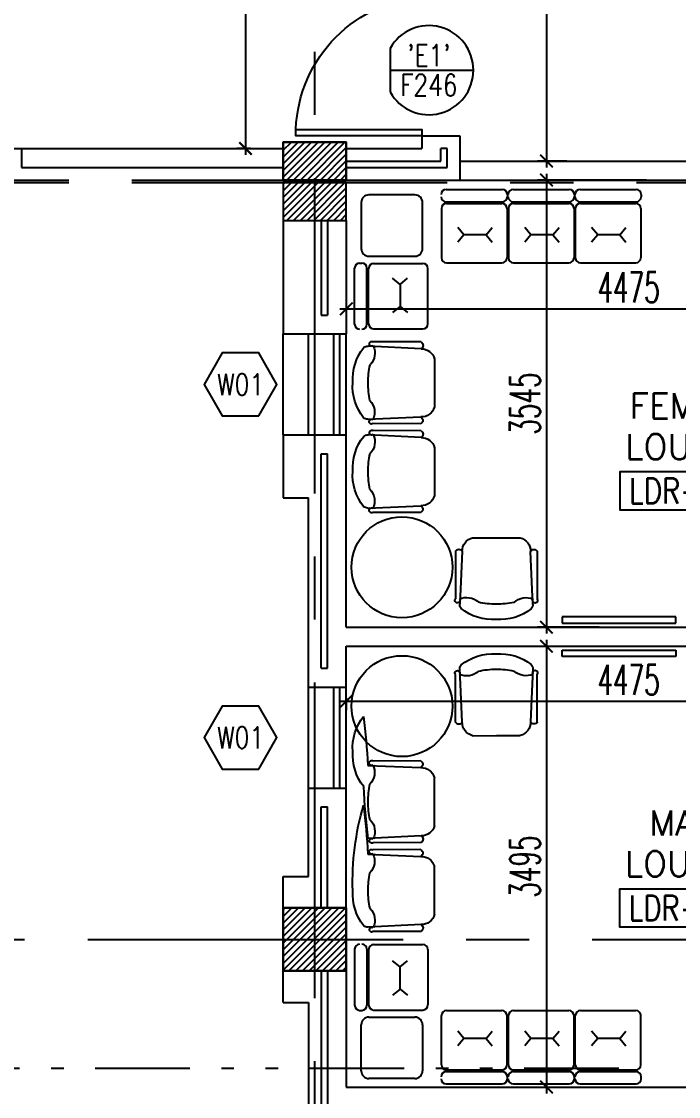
# Model space of a CAD drawing. Extents: x 275967.8 to 276060, y 57291.9 to 57371.4.
# Drawn here: x 275976.01 to 275981.22, y 57319.12 to 57327.64 of the extents above; entities that cross this region are included whole.
import ezdxf
from ezdxf.enums import TextEntityAlignment as Align

# ---------------------------------------------------------------- set-up
doc = ezdxf.new("R2010")
doc.units = 0
doc.header["$MEASUREMENT"] = 0
doc.header["$PDMODE"] = 34
doc.linetypes.add('2DASHES', pattern=[1.7, 0.75, -0.25, 0.1, -0.25, 0.1, -0.25])
doc.linetypes.add('CENTERX2', pattern=[4, 2.5, -0.5, 0.5, -0.5])
doc.layers.get('0').update_dxf_attribs({"linetype": 'CONTINUOUS'})
doc.layers.get('DEFPOINTS').update_dxf_attribs({"linetype": 'CONTINUOUS'})
for name, color, linetype in [('AX-DIM', 4, 'CONTINUOUS'), ('AXES', 11, 'CENTERX2'), ('COL', 5, 'CONTINUOUS'), ('DIM', 4, 'CONTINUOUS'), ('DOOR', 7, 'CONTINUOUS'), ('DOOR-CR', 2, 'CONTINUOUS'), ('DOOR-NO', 3, 'CONTINUOUS'), ('HAT', 8, 'CONTINUOUS'), ('IND-ES-L', 6, '2DASHES'), ('INSUL', 4, 'CONTINUOUS'), ('NON-MEDICAL', 3, 'CONTINUOUS'), ('RM-BOX', 4, 'CONTINUOUS'), ('RM-NAME', 2, 'CONTINUOUS'), ('RM-NO', 2, 'CONTINUOUS'), ('ROOF', 7, 'CONTINUOUS'), ('WALL', 2, 'CONTINUOUS'), ('WIN', 3, 'CONTINUOUS'), ('WIN-BOX', 4, 'CONTINUOUS'), ('WIN-NO', 5, 'CONTINUOUS')]:
    doc.layers.add(name, color=color, linetype=linetype)
doc.styles.add('ROMANS', font='ROMANS.shx', dxfattribs={"width": 0.6})
doc.dimstyles.new('STANDARD in', dxfattribs={"dimtxt": 0.24, "dimasz": 0.1, "dimexe": 0.07, "dimexo": 0.05, "dimgap": 0.05, "dimtad": 1, "dimdec": 0, "dimlfac": 1000, "dimzin": 0, "dimdsep": 46, "dimtxsty": 'ROMANS', "dimblk": 'ARCHTICK', "dimcen": 0.05, "dimdle": 0.05, "dimclrd": 4, "dimclre": 4, "dimclrt": 2, "dimadec": 0, "dimazin": 0, "dimtfac": 1, "dimtdec": 0, "dimtmove": 2, "dimatfit": 3, "dimfxl": 0, "dimtolj": 1, "dimtzin": 0, "dimarcsym": 0})

# ---------------------------------------------------------------- blocks, each defined once
blk = doc.blocks.new('DD1')
at = {"layer": 'DOOR-CR'}
blk.add_line((-307.6, 0), (352.8, 0), dxfattribs=at)
blk.add_lwpolyline([(-307.6, -172.9, 3.820224), (-307.6, 172.9)], format="xyb", close=True, dxfattribs=at)
at = {"layer": 'DOOR-NO', "color": 255, "style": 'ROMANS', "width": 0.8}
for tag, p in [('G', (0, 183.5)), ('000', (0, -141.4))]:
    blk.add_attdef(tag, text='', height=204, dxfattribs=at).set_placement(p, align=Align.MIDDLE)
blk = doc.blocks.new('*X75')
at = {"color": 0}
for p, q in [((24139.2, 139857.2), (24631.7, 140349.7)), ((24139.2, 139910.3), (24578.7, 140349.7)), ((24139.2, 139963.3), (24525.6, 140349.7)), ((24139.2, 140016.3), (24472.6, 140349.7)), ((24139.2, 140069.4), (24419.6, 140349.7)), ((24139.2, 140122.4), (24366.5, 140349.7)), ((24139.2, 140175.4), (24313.5, 140349.7)), ((24139.2, 140228.5), (24260.5, 140349.7)), ((24139.2, 140281.5), (24207.4, 140349.7)), ((24139.2, 140334.5), (24154.4, 140349.7)), ((24184.7, 139849.7), (24639.2, 140304.2)), ((24237.8, 139849.7), (24639.2, 140251.2)), ((24290.8, 139849.7), (24639.2, 140198.1)), ((24343.8, 139849.7), (24639.2, 140145.1)), ((24396.9, 139849.7), (24639.2, 140092.1)), ((24449.9, 139849.7), (24639.2, 140039)), ((24502.9, 139849.7), (24639.2, 139986)), ((24556, 139849.7), (24639.2, 139933)), ((24609, 139849.7), (24639.2, 139879.9))]:
    blk.add_line(p, q, dxfattribs=at)
blk = doc.blocks.new('_ARCHTICK')
at = {"color": 0, "linetype": 'ByBlock', "const_width": 0.15}
blk.add_lwpolyline([(-0.5, -0.5), (0.5, 0.5)], dxfattribs=at)
blk = doc.blocks.new('*D632')
at = {"layer": 'AX-DIM', "color": 4, "lineweight": -2, "ltscale": 0.3}
for p, q in [((275977.7269, 57357.8329), (275969.7988, 57357.8329)), ((275969.8688, 57298.4629), (275969.8688, 57357.8829)), ((275978.6688, 57298.5129), (275969.7988, 57298.5129))]:
    blk.add_line(p, q, dxfattribs=at)
at = {"layer": 'DEFPOINTS', "color": 0, "ltscale": 0.3}
for p in [(275969.8688, 57357.8329), (275977.7769, 57357.8329), (275978.7188, 57298.5129)]:
    blk.add_point(p, dxfattribs=at)
at = {"layer": 'AX-DIM', "color": 4, "lineweight": -2, "ltscale": 0.3, "xscale": 0.1, "yscale": 0.1, "zscale": 0.1}
for p, rotation in [((275969.8688, 57357.8329), 90), ((275969.8688, 57298.5129), 270)]:
    blk.add_blockref('_ARCHTICK', p, dxfattribs=dict(at, rotation=rotation))
at = {"layer": 'AX-DIM', "color": 2, "ltscale": 0.3, "insert": (275969.6988, 57328.1729), "char_height": 0.24, "attachment_point": 5, "rotation": 90, "style": 'ROMANS'}
blk.add_mtext('\\A1;59320', dxfattribs=at)
blk = doc.blocks.new('COL50')
at = {"layer": 'COL'}
blk.add_lwpolyline([(-250, 250), (-250, -250), (250, -250), (250, 250)], close=True, dxfattribs=at)
blk = doc.blocks.new('WW1')
at = {"layer": 'WIN-BOX'}
blk.add_lwpolyline([(144.3, -250), (288.7, 0), (144.3, 250), (-144.3, 250), (-288.7, 0), (-144.3, -250)], close=True, dxfattribs=at)
at = {"layer": 'WIN-NO', "style": 'ROMANS', "width": 0.8}
blk.add_attdef('W00', text='', height=170, dxfattribs=at).set_placement((0, 0), align=Align.MIDDLE)
blk = doc.blocks.new('RM1')
at = {"layer": 'RM-BOX'}
blk.add_lwpolyline([(569.9, -200), (-569.9, -200), (-569.9, -500), (569.9, -500)], close=True, dxfattribs=at)
at = {"layer": 'RM-NAME', "style": 'ROMANS'}
for tag, p in [('ROOMNAME1', (0, 323.8)), ('ROOMNAME2', (0, 0))]:
    blk.add_attdef(tag, text='', height=200, dxfattribs=at).set_placement(p, align=Align.MIDDLE)
at = {"layer": 'RM-NO', "style": 'ROMANS', "width": 0.8}
blk.add_attdef('ROOMNO', text='', height=200, dxfattribs=at).set_placement((0, -350), align=Align.MIDDLE)
blk = doc.blocks.new('*D414')
at = {"layer": 'DEFPOINTS', "color": 0, "linetype": 'ByBlock', "ltscale": 0.3}
for p in [(275980.3832, 57329.8329), (275980.1723, 57326.5329), (275980.3832, 57326.5329)]:
    blk.add_point(p, dxfattribs=at)
at = {"layer": 'DIM', "color": 4, "linetype": 'ByBlock', "lineweight": -2, "ltscale": 0.3}
for p, q in [((275980.1723, 57329.8829), (275980.1723, 57326.4829)), ((275980.3332, 57329.8329), (275980.1023, 57329.8329)), ((275980.3332, 57326.5329), (275980.1023, 57326.5329))]:
    blk.add_line(p, q, dxfattribs=at)
at = {"layer": 'DIM', "color": 4, "linetype": 'ByBlock', "lineweight": -2, "ltscale": 0.3, "xscale": 0.1, "yscale": 0.1, "zscale": 0.1}
for p, rotation in [((275980.1723, 57329.8329), 90), ((275980.1723, 57326.5329), 270)]:
    blk.add_blockref('_ARCHTICK', p, dxfattribs=dict(at, rotation=rotation))
at = {"layer": 'DIM', "color": 2, "linetype": 'ByBlock', "ltscale": 0.3, "insert": (275980.0023, 57328.1829), "char_height": 0.24, "attachment_point": 5, "rotation": 90, "style": 'ROMANS'}
blk.add_mtext('\\A1;3300', dxfattribs=at)
blk = doc.blocks.new('*D413')
at = {"layer": 'DEFPOINTS', "color": 0, "linetype": 'ByBlock', "ltscale": 0.3}
for p in [(275981.0153, 57326.3829), (275980.1723, 57322.8379), (275980.6412, 57322.8379)]:
    blk.add_point(p, dxfattribs=at)
at = {"layer": 'DIM', "color": 4, "linetype": 'ByBlock', "lineweight": -2, "ltscale": 0.3}
for p, q in [((275980.9653, 57326.3829), (275980.1023, 57326.3829)), ((275980.1723, 57326.4329), (275980.1723, 57322.7879)), ((275980.5912, 57322.8379), (275980.1023, 57322.8379))]:
    blk.add_line(p, q, dxfattribs=at)
at = {"layer": 'DIM', "color": 4, "linetype": 'ByBlock', "lineweight": -2, "ltscale": 0.3, "xscale": 0.1, "yscale": 0.1, "zscale": 0.1}
for p, rotation in [((275980.1723, 57326.3829), 90), ((275980.1723, 57322.8379), 270)]:
    blk.add_blockref('_ARCHTICK', p, dxfattribs=dict(at, rotation=rotation))
at = {"layer": 'DIM', "color": 2, "linetype": 'ByBlock', "ltscale": 0.3, "insert": (275980.0023, 57324.6104), "char_height": 0.24, "attachment_point": 5, "rotation": 90, "style": 'ROMANS'}
blk.add_mtext('\\A1;3545', dxfattribs=at)
blk = doc.blocks.new('*D412')
at = {"layer": 'DEFPOINTS', "color": 0, "linetype": 'ByBlock', "ltscale": 0.3}
for p in [(275978.5855, 57325.6433), (275983.0605, 57325.6755), (275983.0605, 57325.3614)]:
    blk.add_point(p, dxfattribs=at)
at = {"layer": 'DIM', "color": 4, "linetype": 'ByBlock', "lineweight": -2, "ltscale": 0.3}
for p, q in [((275983.0605, 57325.6255), (275983.0605, 57325.2914)), ((275978.5855, 57325.5933), (275978.5855, 57325.2914)), ((275978.5355, 57325.3614), (275983.1105, 57325.3614))]:
    blk.add_line(p, q, dxfattribs=at)
at = {"layer": 'DIM', "color": 4, "linetype": 'ByBlock', "lineweight": -2, "ltscale": 0.3, "xscale": 0.1, "yscale": 0.1, "zscale": 0.1, "rotation": 180}
blk.add_blockref('_ARCHTICK', (275978.5855, 57325.3614), dxfattribs=at)
at = {"layer": 'DIM', "color": 4, "linetype": 'ByBlock', "lineweight": -2, "ltscale": 0.3, "xscale": 0.1, "yscale": 0.1, "zscale": 0.1}
blk.add_blockref('_ARCHTICK', (275983.0605, 57325.3614), dxfattribs=at)
at = {"layer": 'DIM', "color": 2, "linetype": 'ByBlock', "ltscale": 0.3, "insert": (275980.823, 57325.5314), "char_height": 0.24, "attachment_point": 5, "style": 'ROMANS'}
blk.add_mtext('\\A1;4475', dxfattribs=at)
blk = doc.blocks.new('*D408')
at = {"layer": 'DEFPOINTS', "color": 0, "linetype": 'ByBlock', "ltscale": 0.3}
for p in [(275980.0331, 57322.6879), (275980.1311, 57319.1929), (275980.1723, 57319.1929)]:
    blk.add_point(p, dxfattribs=at)
at = {"layer": 'DIM', "color": 4, "linetype": 'ByBlock', "lineweight": -2, "ltscale": 0.3}
for p, q in [((275980.1723, 57322.7379), (275980.1723, 57319.1429)), ((275980.0831, 57322.6879), (275980.2423, 57322.6879)), ((275980.1811, 57319.1929), (275980.2423, 57319.1929))]:
    blk.add_line(p, q, dxfattribs=at)
at = {"layer": 'DIM', "color": 4, "linetype": 'ByBlock', "lineweight": -2, "ltscale": 0.3, "xscale": 0.1, "yscale": 0.1, "zscale": 0.1}
for p, rotation in [((275980.1723, 57322.6879), 90), ((275980.1723, 57319.1929), 270)]:
    blk.add_blockref('_ARCHTICK', p, dxfattribs=dict(at, rotation=rotation))
at = {"layer": 'DIM', "color": 2, "linetype": 'ByBlock', "ltscale": 0.3, "insert": (275980.0023, 57320.9404), "char_height": 0.24, "attachment_point": 5, "rotation": 90, "style": 'ROMANS'}
blk.add_mtext('\\A1;3495', dxfattribs=at)
blk = doc.blocks.new('*D407')
at = {"layer": 'DEFPOINTS', "color": 0, "linetype": 'ByBlock', "ltscale": 0.3}
for p in [(275983.0605, 57322.6879), (275978.5855, 57322.3254), (275983.0605, 57322.2508)]:
    blk.add_point(p, dxfattribs=at)
at = {"layer": 'DIM', "color": 4, "linetype": 'ByBlock', "lineweight": -2, "ltscale": 0.3}
for p, q in [((275983.0605, 57322.6379), (275983.0605, 57322.1808)), ((275978.5355, 57322.2508), (275983.1105, 57322.2508)), ((275978.5855, 57322.2754), (275978.5855, 57322.1808))]:
    blk.add_line(p, q, dxfattribs=at)
at = {"layer": 'DIM', "color": 4, "linetype": 'ByBlock', "lineweight": -2, "ltscale": 0.3, "xscale": 0.1, "yscale": 0.1, "zscale": 0.1, "rotation": 180}
blk.add_blockref('_ARCHTICK', (275978.5855, 57322.2508), dxfattribs=at)
at = {"layer": 'DIM', "color": 4, "linetype": 'ByBlock', "lineweight": -2, "ltscale": 0.3, "xscale": 0.1, "yscale": 0.1, "zscale": 0.1}
blk.add_blockref('_ARCHTICK', (275983.0605, 57322.2508), dxfattribs=at)
at = {"layer": 'DIM', "color": 2, "linetype": 'ByBlock', "ltscale": 0.3, "insert": (275980.823, 57322.4208), "char_height": 0.24, "attachment_point": 5, "style": 'ROMANS'}
blk.add_mtext('\\A1;4475', dxfattribs=at)
blk = doc.blocks.new('*D273')
at = {"layer": 'DEFPOINTS', "color": 0, "linetype": 'ByBlock', "ltscale": 0.3}
for p in [(275977.876, 57329.7329), (275977.7864, 57326.6329), (275977.876, 57326.6329)]:
    blk.add_point(p, dxfattribs=at)
at = {"layer": 'DIM', "color": 4, "linetype": 'ByBlock', "lineweight": -2, "ltscale": 0.3}
for p, q in [((275977.826, 57329.7329), (275977.7164, 57329.7329)), ((275977.7864, 57329.7829), (275977.7864, 57326.5829)), ((275977.826, 57326.6329), (275977.7164, 57326.6329))]:
    blk.add_line(p, q, dxfattribs=at)
at = {"layer": 'DIM', "color": 4, "linetype": 'ByBlock', "lineweight": -2, "ltscale": 0.3, "xscale": 0.1, "yscale": 0.1, "zscale": 0.1}
for p, rotation in [((275977.7864, 57329.7329), 90), ((275977.7864, 57326.6329), 270)]:
    blk.add_blockref('_ARCHTICK', p, dxfattribs=dict(at, rotation=rotation))
at = {"layer": 'DIM', "color": 2, "linetype": 'ByBlock', "ltscale": 0.3, "insert": (275977.6164, 57328.1829), "char_height": 0.24, "attachment_point": 5, "rotation": 90, "style": 'ROMANS'}
blk.add_mtext('\\A1;3100', dxfattribs=at)

msp = doc.modelspace()

# ---------------------------------------------------------------- hatches: boundary and pattern name
at = {"layer": 'HAT', "linetype": 'ByBlock'}
h = msp.add_hatch(dxfattribs=at)
h.set_pattern_fill('ANSI31', color=256, scale=0.3, style=0)
h.set_pattern_definition([(45, (275761.879317, 57275.29192), (-0.026516504, 0.026516504), [])])
h.paths.add_polyline_path([(275978.3355, 57326.3829), (275978.3355, 57326.6829), (275978.0855, 57326.6829), (275978.0855, 57326.3829)])
h.paths.add_polyline_path([(275978.5855, 57326.3829), (275978.5855, 57326.6829), (275978.3355, 57326.6829), (275978.3355, 57326.3829)])
h = msp.add_hatch(dxfattribs=at)
h.set_pattern_fill('ANSI31', color=256, scale=0.3, style=0)
h.set_pattern_definition([(45, (275761.879317, 57274.97192), (-0.026516504, 0.026516504), [])])
h.paths.add_polyline_path([(275978.3355, 57326.0629), (275978.3355, 57326.3629), (275978.0855, 57326.3629), (275978.0855, 57326.0629)])
h.paths.add_polyline_path([(275978.5855, 57326.0629), (275978.5855, 57326.3629), (275978.3355, 57326.3629), (275978.3355, 57326.0629)])

# ---------------------------------------------------------------- linework, layer by layer
at = {"layer": 'AXES'}
for p, q in [((275978.3355, 57291.8986), (275978.3355, 57337.5829)), ((275968.8855, 57326.3829), (276041.9755, 57326.3829)), ((275968.8855, 57326.3629), (276041.9755, 57326.3629)), ((275968.5355, 57320.3629), (276036.5755, 57320.3629))]:
    msp.add_line(p, q, dxfattribs=at)
at = {"layer": 'COL'}
for points in [[(275978.5855, 57326.6829), (275978.0855, 57326.6829), (275978.0855, 57326.3829), (275978.5855, 57326.3829)], [(275978.5855, 57326.6829), (275978.0855, 57326.6829), (275978.0855, 57326.3829), (275978.5855, 57326.3829)], [(275978.5855, 57326.3629), (275978.0855, 57326.3629), (275978.0855, 57326.0629), (275978.5855, 57326.0629)], [(275978.5855, 57326.3629), (275978.0855, 57326.3629), (275978.0855, 57326.0629), (275978.5855, 57326.0629)]]:
    msp.add_lwpolyline(points, close=True, dxfattribs=at)
at = {"layer": 'DOOR'}
msp.add_lwpolyline([(275978.1855, 57326.7329), (275978.1855, 57326.7829), (275979.1855, 57326.7829), (275979.1855, 57326.7329), (275978.1855, 57326.7329, -0.394043), (275979.1855, 57327.8329, -0.414214)], format="xyb", dxfattribs=at)
at = {"layer": 'IND-ES-L'}
msp.add_line((275980.745, 57319.339), (275974.6407, 57319.339), dxfattribs=at)
at = {"layer": 'INSUL'}
for p, q in [((275979.3855, 57326.6329), (275979.3355, 57326.6329)), ((275979.3355, 57326.5329), (275979.3355, 57326.6329)), ((275979.3855, 57326.4829), (275979.3855, 57326.6329)), ((275978.5855, 57326.5329), (275979.3355, 57326.5329)), ((275978.5855, 57326.4829), (275979.3855, 57326.4829)), ((275978.3855, 57326.0629), (275978.3855, 57325.3129)), ((275978.4355, 57326.0629), (275978.4355, 57325.3129)), ((275978.3855, 57325.3129), (275978.4355, 57325.3129)), ((275978.3855, 57324.2129), (275978.4355, 57324.2129)), ((275978.3855, 57322.5129), (275978.3855, 57324.2129)), ((275978.4355, 57322.5129), (275978.4355, 57324.2129)), ((275978.3855, 57322.5129), (275978.4355, 57322.5129)), ((275978.3855, 57320.6129), (275978.3855, 57321.4129)), ((275978.3855, 57321.4129), (275978.4355, 57321.4129)), ((275978.4355, 57320.6129), (275978.4355, 57321.4129)), ((275978.3855, 57320.1129), (275978.3855, 57318.9129)), ((275978.4355, 57320.1129), (275978.4355, 57318.9129))]:
    msp.add_line(p, q, dxfattribs=at)
at = {"layer": 'NON-MEDICAL'}
for p, q in [((275979.3777, 57326.308), (275979.8221, 57326.308)), ((275979.9089, 57326.308), (275980.3533, 57326.308)), ((275980.4384, 57326.308), (275980.8827, 57326.308)), ((275979.1295, 57326.2652), (275978.7647, 57326.2652)), ((275979.8621, 57326.268), (275979.8621, 57326.2507)), ((275979.8621, 57326.268), (275979.8621, 57326.2507)), ((275980.3933, 57326.268), (275980.3933, 57326.2507)), ((275980.3933, 57326.268), (275980.3933, 57326.2507)), ((275980.9227, 57326.268), (275980.9227, 57326.2507)), ((275980.9227, 57326.268), (275980.9227, 57326.2507)), ((275978.7039, 57326.2044), (275978.7039, 57325.8396)), ((275979.1903, 57325.8396), (275979.1903, 57326.2044)), ((275979.3403, 57326.157), (275979.3403, 57325.767)), ((275979.3777, 57326.2107), (275979.8221, 57326.2107)), ((275979.3803, 57326.197), (275979.8195, 57326.197)), ((275979.8595, 57326.157), (275979.8595, 57325.767)), ((275979.8595, 57326.157), (275979.8595, 57325.767)), ((275979.8715, 57326.157), (275979.8715, 57325.767)), ((275979.9089, 57326.2107), (275980.3533, 57326.2107)), ((275979.9115, 57326.197), (275980.3507, 57326.197)), ((275980.3907, 57326.157), (275980.3907, 57325.767)), ((275980.3907, 57326.157), (275980.3907, 57325.767)), ((275980.401, 57326.157), (275980.401, 57325.767)), ((275980.4384, 57326.2107), (275980.8827, 57326.2107)), ((275980.441, 57326.197), (275980.8801, 57326.197)), ((275980.9201, 57326.157), (275980.9201, 57325.767)), ((275980.9201, 57326.157), (275980.9201, 57325.767)), ((275979.5178, 57325.9481), (275979.4692, 57326.0065)), ((275979.693, 57325.9481), (275979.7416, 57326.0065)), ((275980.049, 57325.9481), (275980.0004, 57326.0065)), ((275980.2241, 57325.9481), (275980.2728, 57326.0065)), ((275980.5785, 57325.9481), (275980.5298, 57326.0065)), ((275980.7536, 57325.9481), (275980.8022, 57326.0065)), ((275979.5178, 57325.9481), (275979.4692, 57325.8897)), ((275979.693, 57325.9481), (275979.5178, 57325.9481)), ((275979.693, 57325.9481), (275979.7416, 57325.8897)), ((275980.049, 57325.9481), (275980.0004, 57325.8897)), ((275980.2241, 57325.9481), (275980.049, 57325.9481)), ((275980.2241, 57325.9481), (275980.2728, 57325.8897)), ((275980.5785, 57325.9481), (275980.5298, 57325.8897)), ((275980.7536, 57325.9481), (275980.5785, 57325.9481)), ((275980.7536, 57325.9481), (275980.8022, 57325.8897)), ((275978.6913, 57325.725), (275978.7085, 57325.725)), ((275978.6913, 57325.725), (275978.7085, 57325.725)), ((275978.7647, 57325.7788), (275979.1295, 57325.7788)), ((275978.8023, 57325.7224), (275979.1923, 57325.7224)), ((275978.8023, 57325.7224), (275979.1923, 57325.7224)), ((275979.3803, 57325.727), (275979.8195, 57325.727)), ((275979.9115, 57325.727), (275980.3507, 57325.727)), ((275980.441, 57325.727), (275980.8801, 57325.727)), ((275978.6513, 57325.2407), (275978.6513, 57325.685)), ((275978.7485, 57325.2407), (275978.7485, 57325.685)), ((275978.7623, 57325.2433), (275978.7623, 57325.6824)), ((275979.2323, 57325.2433), (275979.2323, 57325.6824)), ((275979.0112, 57325.5559), (275978.9528, 57325.6046)), ((275979.0112, 57325.5559), (275979.0695, 57325.6046)), ((275979.0112, 57325.5559), (275979.0112, 57325.3808)), ((275979.0112, 57325.3808), (275978.9528, 57325.3321)), ((275979.0112, 57325.3808), (275979.0695, 57325.3321)), ((275978.8023, 57325.2033), (275979.1923, 57325.2033)), ((275980.2974, 57322.9198), (275980.2974, 57322.8698)), ((275981.1974, 57322.9198), (275980.2974, 57322.9198)), ((275981.1974, 57322.8698), (275981.1974, 57322.9198)), ((275980.2974, 57322.8698), (275981.1974, 57322.8698)), ((275980.2974, 57322.6061), (275980.2974, 57322.6561)), ((275980.2974, 57322.6561), (275981.1974, 57322.6561)), ((275981.1974, 57322.6561), (275981.1974, 57322.6061)), ((275981.1974, 57322.6061), (275980.2974, 57322.6061)), ((275978.6513, 57320.2852), (275978.6513, 57319.8408)), ((275978.7485, 57320.2852), (275978.7485, 57319.8408)), ((275978.7623, 57320.2826), (275978.7623, 57319.8434)), ((275978.8023, 57320.3226), (275979.1923, 57320.3226)), ((275979.2323, 57320.2826), (275979.2323, 57319.8434)), ((275979.0112, 57320.1451), (275978.9528, 57320.1937)), ((275979.0112, 57320.1451), (275979.0695, 57320.1937)), ((275979.0112, 57319.9699), (275979.0112, 57320.1451)), ((275979.0112, 57319.9699), (275978.9528, 57319.9213)), ((275979.0112, 57319.9699), (275979.0695, 57319.9213)), ((275978.6913, 57319.8008), (275978.7085, 57319.8008)), ((275978.6913, 57319.8008), (275978.7085, 57319.8008)), ((275978.7647, 57319.747), (275979.1295, 57319.747)), ((275978.8023, 57319.8034), (275979.1923, 57319.8034)), ((275978.8023, 57319.8034), (275979.1923, 57319.8034)), ((275979.3403, 57319.3689), (275979.3403, 57319.7589)), ((275979.3803, 57319.7989), (275979.8195, 57319.7989)), ((275979.8595, 57319.3689), (275979.8595, 57319.7589)), ((275979.8595, 57319.3689), (275979.8595, 57319.7589)), ((275979.8715, 57319.3689), (275979.8715, 57319.7589)), ((275979.9115, 57319.7989), (275980.3507, 57319.7989)), ((275980.3907, 57319.3689), (275980.3907, 57319.7589)), ((275980.3907, 57319.3689), (275980.3907, 57319.7589)), ((275980.401, 57319.3689), (275980.401, 57319.7589)), ((275980.441, 57319.7989), (275980.8801, 57319.7989)), ((275980.9201, 57319.3689), (275980.9201, 57319.7589)), ((275980.9201, 57319.3689), (275980.9201, 57319.7589)), ((275978.7039, 57319.3214), (275978.7039, 57319.6862)), ((275979.1903, 57319.6862), (275979.1903, 57319.3214)), ((275979.5178, 57319.5778), (275979.4692, 57319.6361)), ((275979.5178, 57319.5778), (275979.4692, 57319.5194)), ((275979.693, 57319.5778), (275979.5178, 57319.5778)), ((275979.693, 57319.5778), (275979.7416, 57319.6361)), ((275979.693, 57319.5778), (275979.7416, 57319.5194)), ((275980.049, 57319.5778), (275980.0004, 57319.6361)), ((275980.049, 57319.5778), (275980.0004, 57319.5194)), ((275980.2241, 57319.5778), (275980.049, 57319.5778)), ((275980.2241, 57319.5778), (275980.2728, 57319.6361)), ((275980.2241, 57319.5778), (275980.2728, 57319.5194)), ((275980.5785, 57319.5778), (275980.5298, 57319.6361)), ((275980.5785, 57319.5778), (275980.5298, 57319.5194)), ((275980.7536, 57319.5778), (275980.5785, 57319.5778)), ((275980.7536, 57319.5778), (275980.8022, 57319.6361)), ((275980.7536, 57319.5778), (275980.8022, 57319.5194)), ((275979.3777, 57319.3151), (275979.8221, 57319.3151)), ((275979.3803, 57319.3289), (275979.8195, 57319.3289)), ((275979.9089, 57319.3151), (275980.3533, 57319.3151)), ((275979.9115, 57319.3289), (275980.3507, 57319.3289)), ((275980.4384, 57319.3151), (275980.8827, 57319.3151)), ((275980.441, 57319.3289), (275980.8801, 57319.3289)), ((275979.1295, 57319.2606), (275978.7647, 57319.2606)), ((275979.8621, 57319.2579), (275979.8621, 57319.2751)), ((275979.8621, 57319.2579), (275979.8621, 57319.2751)), ((275980.3933, 57319.2579), (275980.3933, 57319.2751)), ((275980.3933, 57319.2579), (275980.3933, 57319.2751)), ((275980.9227, 57319.2579), (275980.9227, 57319.2751)), ((275980.9227, 57319.2579), (275980.9227, 57319.2751)), ((275979.3777, 57319.2179), (275979.8221, 57319.2179)), ((275979.9089, 57319.2179), (275980.3533, 57319.2179)), ((275980.4384, 57319.2179), (275980.8827, 57319.2179))]:
    msp.add_line(p, q, dxfattribs=at)
at = {"layer": 'NON-MEDICAL', "extrusion": (0, 0, -1)}
for p, q in [((275979.1778, 57325.0452), (275978.7581, 57325.0661)), ((275979.178, 57325.0992), (275978.7996, 57325.1005)), ((275979.2856, 57324.9637), (275979.285, 57324.7746)), ((275979.285, 57324.7746), (275979.2843, 57324.5854)), ((275978.7561, 57324.4866), (275979.1759, 57324.5047)), ((275979.1758, 57324.4507), (275978.7974, 57324.452)), ((275979.1778, 57324.3416), (275978.7581, 57324.3625)), ((275979.178, 57324.3956), (275978.7996, 57324.3969)), ((275979.2856, 57324.2601), (275979.285, 57324.071)), ((275979.285, 57324.071), (275979.2843, 57323.8818)), ((275978.7561, 57323.783), (275979.1759, 57323.8011)), ((275979.1758, 57323.7471), (275978.7974, 57323.7483)), ((275979.5867, 57323.5478), (275979.7759, 57323.5472)), ((275979.7759, 57323.5472), (275979.965, 57323.5465)), ((275979.4512, 57323.4402), (275979.4499, 57323.0618)), ((275979.5053, 57323.44), (275979.4843, 57323.0203)), ((275980.0638, 57323.0183), (275980.0457, 57323.4381)), ((275980.0998, 57323.438), (275980.0985, 57323.0596)), ((275979.4512, 57322.0857), (275979.4499, 57322.464)), ((275979.5053, 57322.0859), (275979.4843, 57322.5056)), ((275980.0638, 57322.5076), (275980.0457, 57322.0877)), ((275980.0998, 57322.0879), (275980.0985, 57322.4662)), ((275979.5867, 57321.978), (275979.7759, 57321.9787)), ((275979.7759, 57321.9787), (275979.965, 57321.9793)), ((275978.7561, 57321.7428), (275979.1759, 57321.7248)), ((275979.1758, 57321.7788), (275978.7974, 57321.7775)), ((275979.285, 57321.4549), (275979.2843, 57321.6441)), ((275979.2856, 57321.2657), (275979.285, 57321.4549)), ((275979.1778, 57321.1843), (275978.7581, 57321.1633)), ((275979.178, 57321.1302), (275978.7996, 57321.1289)), ((275978.7561, 57321.0392), (275979.1759, 57321.0211)), ((275979.1758, 57321.0752), (275978.7974, 57321.0739)), ((275979.285, 57320.7513), (275979.2843, 57320.9404)), ((275979.2856, 57320.5621), (275979.285, 57320.7513)), ((275979.1778, 57320.4807), (275978.7581, 57320.4597)), ((275979.178, 57320.4266), (275978.7996, 57320.4253))]:
    msp.add_line(p, q, dxfattribs=at)
at = {"layer": 'NON-MEDICAL'}
for centre in [(275979.0266, 57323.3134), (275979.0266, 57322.2124)]:
    msp.add_circle(centre, 0.4, dxfattribs=at)
for centre, radius, start, end in [((275979.3777, 57326.268), 0.04, 90, 180), ((275979.8221, 57326.268), 0.04, 0, 90), ((275979.9089, 57326.268), 0.04, 90, 180), ((275980.3533, 57326.268), 0.04, 0, 90), ((275980.4384, 57326.268), 0.04, 90, 180), ((275980.8827, 57326.268), 0.04, 0, 90), ((275978.7647, 57326.2044), 0.0608, 90, 180), ((275979.1295, 57326.2044), 0.0608, 0, 90), ((275979.3777, 57326.2507), 0.04, 180, 270), ((275979.8221, 57326.2507), 0.04, 270, 0), ((275979.9089, 57326.2507), 0.04, 180, 270), ((275980.3533, 57326.2507), 0.04, 270, 0), ((275980.4384, 57326.2507), 0.04, 180, 270), ((275980.8827, 57326.2507), 0.04, 270, 0), ((275979.3803, 57326.157), 0.04, 90, 180), ((275979.8195, 57326.157), 0.04, 0, 90), ((275979.9115, 57326.157), 0.04, 90, 180), ((275980.3507, 57326.157), 0.04, 0, 90), ((275980.441, 57326.157), 0.04, 90, 180), ((275980.8801, 57326.157), 0.04, 0, 90), ((275978.7647, 57325.8396), 0.0608, 180, 270), ((275979.1295, 57325.8396), 0.0608, 270, 0), ((275978.6913, 57325.685), 0.04, 90, 180), ((275978.7085, 57325.685), 0.04, 0, 90), ((275978.8023, 57325.6824), 0.04, 90, 180), ((275979.1923, 57325.6824), 0.04, 0, 90), ((275979.3803, 57325.767), 0.04, 180, 270), ((275979.8195, 57325.767), 0.04, 270, 0), ((275979.9115, 57325.767), 0.04, 180, 270), ((275980.3507, 57325.767), 0.04, 270, 0), ((275980.441, 57325.767), 0.04, 180, 270), ((275980.8801, 57325.767), 0.04, 270, 0), ((275978.6913, 57325.2407), 0.04, 180, 270), ((275978.7085, 57325.2407), 0.04, 270, 0), ((275978.8023, 57325.2433), 0.04, 180, 270), ((275979.1923, 57325.2433), 0.04, 270, 0), ((275978.6913, 57320.2852), 0.04, 90, 180), ((275978.7085, 57320.2852), 0.04, 0, 90), ((275978.8023, 57320.2826), 0.04, 90, 180), ((275979.1923, 57320.2826), 0.04, 0, 90), ((275978.6913, 57319.8408), 0.04, 180, 270), ((275978.7085, 57319.8408), 0.04, 270, 0), ((275978.8023, 57319.8434), 0.04, 180, 270), ((275979.1923, 57319.8434), 0.04, 270, 0), ((275978.7647, 57319.6862), 0.0608, 90, 180), ((275979.1295, 57319.6862), 0.0608, 0, 90), ((275979.3803, 57319.7589), 0.04, 90, 180), ((275979.8195, 57319.7589), 0.04, 0, 90), ((275979.9115, 57319.7589), 0.04, 90, 180), ((275980.3507, 57319.7589), 0.04, 0, 90), ((275980.441, 57319.7589), 0.04, 90, 180), ((275980.8801, 57319.7589), 0.04, 0, 90), ((275978.7647, 57319.3214), 0.0608, 180, 270), ((275979.1295, 57319.3214), 0.0608, 270, 0), ((275979.3777, 57319.2751), 0.04, 90, 180), ((275979.3803, 57319.3689), 0.04, 180, 270), ((275979.8195, 57319.3689), 0.04, 270, 0), ((275979.8221, 57319.2751), 0.04, 0, 90), ((275979.9089, 57319.2751), 0.04, 90, 180), ((275979.9115, 57319.3689), 0.04, 180, 270), ((275980.3507, 57319.3689), 0.04, 270, 0), ((275980.3533, 57319.2751), 0.04, 0, 90), ((275980.4384, 57319.2751), 0.04, 90, 180), ((275980.441, 57319.3689), 0.04, 180, 270), ((275980.8801, 57319.3689), 0.04, 270, 0), ((275980.8827, 57319.2751), 0.04, 0, 90), ((275979.3777, 57319.2579), 0.04, 180, 270), ((275979.8221, 57319.2579), 0.04, 270, 0), ((275979.9089, 57319.2579), 0.04, 180, 270), ((275980.3533, 57319.2579), 0.04, 270, 0), ((275980.4384, 57319.2579), 0.04, 180, 270), ((275980.8827, 57319.2579), 0.04, 270, 0)]:
    msp.add_arc(centre, radius, start, end, dxfattribs=at)
at = {"layer": 'NON-MEDICAL', "extrusion": (0, 0, -1)}
for centre, radius, start, end in [((-275978.7883, 57325.0846), 0.0195, 235.03992, 125.35171), ((-275979.0477, 57324.8001), 0.412, 356.75257, 38.14876), ((-275978.756, 57325.0152), 0.051, 50.65614, 92.28364), ((-275978.6768, 57325.012), 0.1352, 155.27234, 224.16343), ((-275979.1639, 57325.0723), 0.0304, 117.61716, 242.77448), ((-275979.1809, 57324.9372), 0.108, 88.33544, 165.796), ((-275979.5087, 57324.7641), 0.7509, 0.93926, 11.81859), ((-275979.0476, 57324.7506), 0.412, 322.24288, 3.63907), ((-275979.5087, 57324.7836), 0.7509, 348.57305, 359.45238), ((-275978.6751, 57324.5413), 0.1352, 136.22821, 205.1193), ((-275979.1798, 57324.6126), 0.108, 194.59564, 272.0562), ((-275978.7544, 57324.5376), 0.051, 268.108, 309.7355), ((-275978.7862, 57324.468), 0.0195, 235.03992, 125.35171), ((-275979.1618, 57324.4777), 0.0304, 117.61716, 242.77448), ((-275979.0477, 57324.0965), 0.412, 356.75257, 38.14876), ((-275978.756, 57324.3116), 0.051, 50.65614, 92.28364), ((-275978.7883, 57324.381), 0.0195, 235.03992, 125.35171), ((-275978.6768, 57324.3084), 0.1352, 155.27234, 224.16343), ((-275979.1639, 57324.3686), 0.0304, 117.61716, 242.77448), ((-275979.1809, 57324.2336), 0.108, 88.33544, 165.796), ((-275979.5087, 57324.0605), 0.7509, 0.93926, 11.81859), ((-275979.0476, 57324.047), 0.412, 322.24288, 3.63907), ((-275979.5087, 57324.0799), 0.7509, 348.57305, 359.45238), ((-275978.6751, 57323.8377), 0.1352, 136.22821, 205.1193), ((-275979.1798, 57323.909), 0.108, 194.59564, 272.0562), ((-275978.7544, 57323.834), 0.051, 268.108, 309.7355), ((-275978.7862, 57323.7644), 0.0195, 235.03992, 125.35171), ((-275979.1618, 57323.7741), 0.0304, 117.61716, 242.77448), ((-275979.6132, 57323.4431), 0.108, 358.33544, 75.796), ((-275979.9378, 57323.442), 0.108, 104.59564, 182.0562), ((-275979.4782, 57323.4261), 0.0304, 27.61716, 152.77448), ((-275980.0727, 57323.424), 0.0304, 27.61716, 152.77448), ((-275979.4658, 57323.0505), 0.0195, 145.03992, 35.35171), ((-275979.5384, 57322.939), 0.1352, 65.27234, 134.16343), ((-275980.0092, 57322.9373), 0.1352, 46.22821, 115.1193), ((-275980.0825, 57323.0484), 0.0195, 145.03992, 35.35171), ((-275979.5352, 57323.0182), 0.051, 320.65614, 2.28364), ((-275979.7503, 57323.3099), 0.412, 266.75257, 308.14876), ((-275979.7864, 57323.7709), 0.7509, 270.93926, 281.81859), ((-275979.7998, 57323.3098), 0.412, 232.24288, 273.63907), ((-275979.7669, 57323.7709), 0.7509, 258.57305, 269.45238), ((-275980.0129, 57323.0166), 0.051, 178.108, 219.7355), ((-275979.7503, 57322.2159), 0.412, 51.85124, 93.24743), ((-275979.7998, 57322.2161), 0.412, 86.36093, 127.75712), ((-275979.4658, 57322.4753), 0.0195, 324.64829, 214.96008), ((-275979.5384, 57322.5869), 0.1352, 225.83657, 294.72766), ((-275979.5352, 57322.5076), 0.051, 357.71636, 39.34386), ((-275979.7864, 57321.755), 0.7509, 78.18141, 89.06074), ((-275979.7669, 57321.7549), 0.7509, 90.54762, 101.42695), ((-275980.0092, 57322.5885), 0.1352, 244.8807, 313.77179), ((-275980.0129, 57322.5092), 0.051, 140.2645, 181.892), ((-275980.0825, 57322.4774), 0.0195, 324.64829, 214.96008), ((-275979.0476, 57321.8788), 0.412, 356.36093, 37.75712), ((-275973.0533, 57321.4352), 5.7111, 173.00142, 176.91243), ((-275979.4782, 57322.0998), 0.0304, 207.22552, 332.38284), ((-275979.6132, 57322.0827), 0.108, 284.204, 1.66456), ((-275979.9378, 57322.0838), 0.108, 177.9438, 255.40436), ((-275980.0727, 57322.1018), 0.0304, 207.22552, 332.38284), ((-275979.0477, 57321.8293), 0.412, 321.85124, 3.24743), ((-275978.7862, 57321.7615), 0.0195, 234.64829, 124.96008), ((-275978.6751, 57321.6882), 0.1352, 154.8807, 223.77179), ((-275979.1618, 57321.7517), 0.0304, 117.22552, 242.38284), ((-275979.1798, 57321.6168), 0.108, 87.9438, 165.40436), ((-275985.1257, 57321.9019), 6.4103, 353.38382, 357.07536), ((-275979.5087, 57321.4459), 0.7509, 0.54762, 11.42695), ((-275979.5087, 57321.4654), 0.7509, 348.18141, 359.06074), ((-275980.8465, 57320.8153), 2.2111, 358.28271, 16.0726), ((-275973.0533, 57320.7316), 5.7111, 173.00142, 176.91243), ((-275978.6768, 57321.2174), 0.1352, 135.83657, 204.72766), ((-275979.1809, 57321.2922), 0.108, 194.204, 271.66456), ((-275979.1639, 57321.1572), 0.0304, 117.22552, 242.38284), ((-275978.7883, 57321.1449), 0.0195, 234.64829, 124.96008), ((-275978.7862, 57321.0579), 0.0195, 234.64829, 124.96008), ((-275978.6751, 57320.9846), 0.1352, 154.8807, 223.77179), ((-275979.1618, 57321.0481), 0.0304, 117.22552, 242.38284), ((-275979.1798, 57320.9132), 0.108, 87.9438, 165.40436), ((-275979.5087, 57320.7423), 0.7509, 0.54762, 11.42695), ((-275979.0477, 57320.7257), 0.412, 321.85124, 3.24743), ((-275979.5087, 57320.7618), 0.7509, 348.18141, 359.06074), ((-275978.6768, 57320.5138), 0.1352, 135.83657, 204.72766), ((-275979.1809, 57320.5886), 0.108, 194.204, 271.66456), ((-275978.756, 57320.5106), 0.051, 267.71636, 309.34386), ((-275978.7883, 57320.4413), 0.0195, 234.64829, 124.96008), ((-275979.1639, 57320.4536), 0.0304, 117.22552, 242.38284)]:
    msp.add_arc(centre, radius, start, end, dxfattribs=at)
at = {"layer": 'ROOF'}
for p, q in [((275976.0105, 57326.6329), (275978.0855, 57326.6329)), ((275976.0105, 57326.4829), (275978.0855, 57326.4829))]:
    msp.add_line(p, q, dxfattribs=at)
at = {"layer": 'WALL'}
for p, q in [((275979.1855, 57326.7329), (275979.4855, 57326.7329)), ((275979.1855, 57326.7329), (275979.1855, 57326.6329)), ((275979.4855, 57326.7329), (275979.4855, 57326.3829)), ((275973.0105, 57326.6329), (275976.0105, 57326.6329)), ((275976.0105, 57326.6329), (275976.0105, 57326.4829)), ((275978.5855, 57326.6329), (275979.1855, 57326.6329)), ((275979.4855, 57326.5329), (275985.2355, 57326.5329)), ((275978.5855, 57326.3829), (275985.2355, 57326.3829)), ((275978.0855, 57326.0629), (275978.0855, 57325.1629)), ((275978.5855, 57326.0629), (275978.5855, 57325.1629)), ((275978.0855, 57325.1629), (275978.5855, 57325.1629)), ((275978.0855, 57324.3629), (275978.5855, 57324.3629)), ((275978.0855, 57324.3629), (275978.0855, 57323.8629)), ((275978.5855, 57322.8379), (275978.5855, 57324.3629)), ((275978.0855, 57323.8629), (275978.2855, 57323.8629)), ((275978.2855, 57322.3629), (275978.2855, 57323.8629)), ((275978.5855, 57322.8379), (275983.0605, 57322.8379)), ((275978.5855, 57322.6879), (275983.0605, 57322.6879)), ((275978.5855, 57322.3629), (275978.5855, 57322.6879)), ((275978.2855, 57322.3629), (275978.5855, 57322.3629)), ((275978.2855, 57320.8629), (275978.2855, 57321.5629)), ((275978.2855, 57321.5629), (275978.5855, 57321.5629)), ((275978.5855, 57320.6129), (275978.5855, 57321.5629)), ((275978.0855, 57320.8629), (275978.2855, 57320.8629)), ((275978.0855, 57319.8629), (275978.0855, 57320.8629)), ((275978.5855, 57320.1129), (275978.5855, 57319.1929)), ((275978.0855, 57319.8629), (275978.2855, 57319.8629)), ((275978.2855, 57319.8629), (275978.2855, 57318.7629)), ((275978.5855, 57319.1929), (275983.0605, 57319.1929))]:
    msp.add_line(p, q, dxfattribs=at)
at = {"layer": 'WALL', "linetype": 'ByBlock', "ltscale": 0.3}
for points in [[(275978.0855, 57326.6829), (275978.5855, 57326.6829), (275978.5855, 57326.3829), (275978.0855, 57326.3829)], [(275978.5855, 57326.3629), (275978.0855, 57326.3629), (275978.0855, 57326.0629), (275978.5855, 57326.0629)], [(275978.0855, 57320.6129), (275978.5855, 57320.6129), (275978.5855, 57320.1129), (275978.0855, 57320.1129)]]:
    msp.add_lwpolyline(points, close=True, dxfattribs=at)
at = {"layer": 'WIN'}
for p, q in [((275978.0855, 57324.3629), (275978.0855, 57325.1629)), ((275978.2855, 57324.3629), (275978.2855, 57325.1629)), ((275978.4855, 57324.3629), (275978.4855, 57325.1629)), ((275978.5355, 57324.3629), (275978.5355, 57325.1629)), ((275978.5855, 57324.3629), (275978.5855, 57325.1629)), ((275978.2855, 57321.5629), (275978.2855, 57322.3629)), ((275978.4855, 57321.5629), (275978.4855, 57322.3629)), ((275978.5355, 57321.5629), (275978.5355, 57322.3629)), ((275978.5855, 57321.5629), (275978.5855, 57322.3629))]:
    msp.add_line(p, q, dxfattribs=at)

# ---------------------------------------------------------------- block references
at = {"layer": 'COL', "xscale": 0.001, "yscale": 0.001, "zscale": 0.001}
msp.add_blockref('COL50', (275978.3355, 57320.3629), dxfattribs=at)
at = {"layer": 'DOOR-NO'}
ref = msp.add_blockref('DD1', (275979.2399, 57327.2538), dxfattribs=dict(at, xscale=0.001, yscale=0.001, zscale=0.001))
ref.add_attrib('G', "'E1'", dxfattribs={"height": 0.17, "style": 'ROMANS', "width": 0.8}).set_placement((275979.2399, 57327.3718), align=Align.MIDDLE)
ref.add_attrib('000', 'F246', dxfattribs={"height": 0.17, "style": 'ROMANS', "width": 0.8}).set_placement((275979.2399, 57327.136), align=Align.MIDDLE)
at = {"layer": 'HAT', "xscale": 0.001, "yscale": 0.001, "zscale": 0.001}
msp.add_blockref('*X75', (275953.9463, 57180.2632), dxfattribs=at)
at = {"layer": 'RM-NAME', "xscale": 0.001, "yscale": 0.001, "zscale": 0.001}
for p, values in [((275981.3244, 57324.2692), {'ROOMNO': 'LDR-101', 'ROOMNAME2': 'LOUNGE', 'ROOMNAME1': 'FEMALE'}), ((275981.3202, 57320.9624), {'ROOMNO': 'LDR-103', 'ROOMNAME2': 'LOUNGE', 'ROOMNAME1': 'MALE'})]:
    msp.add_blockref('RM1', p, dxfattribs=at).add_auto_attribs(values)
at = {"layer": 'WIN-NO', "xscale": 0.001, "yscale": 0.001, "zscale": 0.001}
for p in [(275977.7468, 57324.7629), (275977.7468, 57321.9629)]:
    msp.add_blockref('WW1', p, dxfattribs=at).add_auto_attribs({'W00': 'W01'})

# ---------------------------------------------------------------- dimensions: what is measured, and where the dimension line sits
at = {"layer": 'AX-DIM'}
dim = msp.add_linear_dim(base=(275969.8688, 57357.8329), p1=(275978.7188, 57298.5129), p2=(275977.7769, 57357.8329), angle=90, dimstyle='STANDARD in', dxfattribs=at)
dim.commit()
dim.dimension.update_dxf_attribs({"geometry": '*D632', "text_midpoint": (275969.6988, 57328.1729)})
at = {"layer": 'DIM', "linetype": 'ByBlock', "ltscale": 0.3}
for base, p1, p2, picture, middle in [((275980.1723, 57326.5329), (275980.3832, 57329.8329), (275980.3832, 57326.5329), '*D414', (275980.0023, 57328.1829)), ((275977.7864, 57326.6329), (275977.876, 57329.7329), (275977.876, 57326.6329), '*D273', (275977.6164, 57328.1829)), ((275980.1723, 57322.8379), (275981.0153, 57326.3829), (275980.6412, 57322.8379), '*D413', (275980.0023, 57324.6104)), ((275980.1723, 57319.1929), (275980.0331, 57322.6879), (275980.1311, 57319.1929), '*D408', (275980.0023, 57320.9404))]:
    dim = msp.add_linear_dim(base=base, p1=p1, p2=p2, angle=90, dimstyle='STANDARD in', dxfattribs=at)
    dim.commit()
    dim.dimension.update_dxf_attribs({"geometry": picture, "text_midpoint": middle})
for base, p1, p2, picture, middle in [((275983.0605, 57325.3614), (275978.5855, 57325.6433), (275983.0605, 57325.6755), '*D412', (275980.823, 57325.5314)), ((275983.0605, 57322.2508), (275978.5855, 57322.3254), (275983.0605, 57322.6879), '*D407', (275980.823, 57322.4208))]:
    dim = msp.add_linear_dim(base=base, p1=p1, p2=p2, dimstyle='STANDARD in', dxfattribs=at)
    dim.commit()
    dim.dimension.update_dxf_attribs({"geometry": picture, "text_midpoint": middle})

doc.saveas('drawing.dxf')
